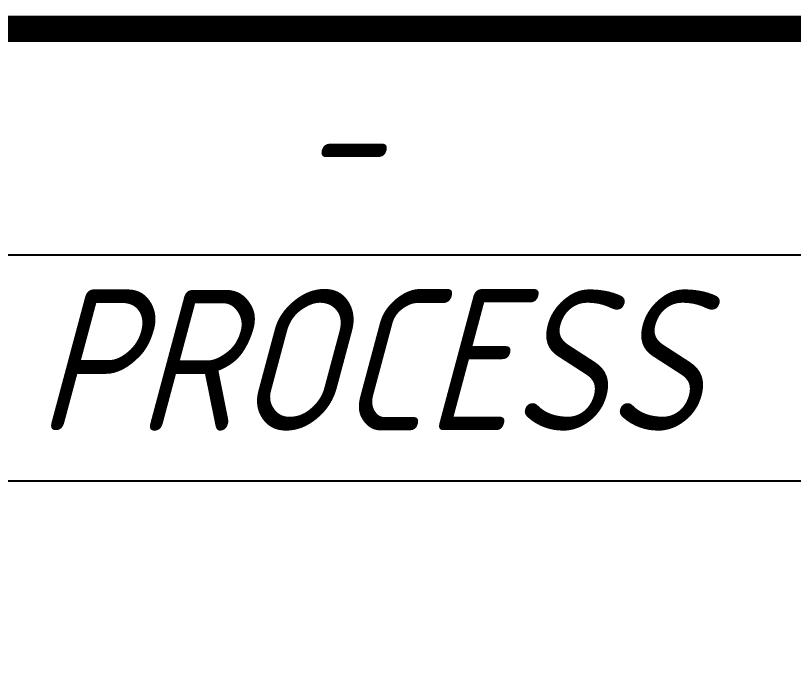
# Model space of a CAD drawing. Header units: millimetres. Extents: x 0 to 2520, y 0 to 1796.
# Drawn here: x 1560 to 1684.1, y 136.5 to 239.1 of the extents above; entities that cross this region are included whole.
import ezdxf

# ---------------------------------------------------------------- set-up
doc = ezdxf.new("R2010")
doc.units = ezdxf.units.MM
doc.header["$LTSCALE"] = 50
doc.layers.add('3', color=3, linetype='Continuous', lineweight=30)
doc.styles.add('style1', font='gbeitc.shx')

msp = doc.modelspace()

# ---------------------------------------------------------------- linework, layer by layer
at = {"color": 7, "linetype": 'Continuous'}
for p, q in [((1456.612, 237), (2461.612, 237)), ((2461.612, 237), (1456.612, 237)), ((1456.612, 201), (2461.612, 201)), ((1456.612, 165), (2461.612, 165))]:
    msp.add_line(p, q, dxfattribs=at)
at = {"color": 7, "linetype": 'Continuous', "const_width": 4.2}
msp.add_lwpolyline([(2461.612, 237), (1456.612, 237), (1456.612, 57)], dxfattribs=at)

# ---------------------------------------------------------------- texts
at = {"color": 7, "linetype": 'Continuous', "style": 'style1'}
msp.add_text('PROCESS', height=22.5, dxfattribs=at).set_placement((1563.366, 172.976))
at = {"layer": '3', "color": 2, "style": 'style1'}
msp.add_text('-', height=22.5, dxfattribs=at).set_placement((1605.105, 208.7))

doc.saveas('drawing.dxf')
